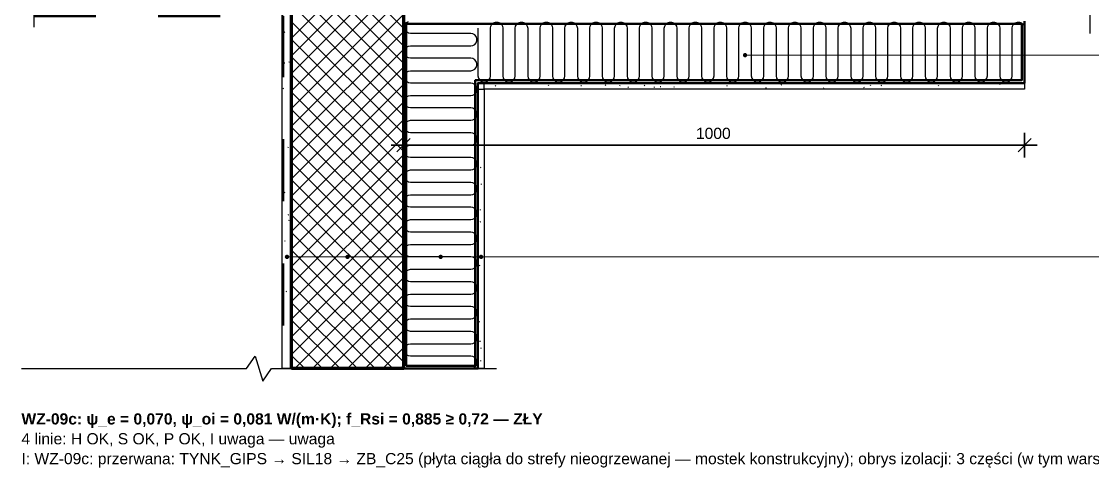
# Model space of a CAD drawing. Header units: metres. Extents: x -0.4 to 46.8, y -1.3 to 1.1.
# Drawn here: x -0.42 to 1.304, y -0.959 to -0.241 of the extents above; entities that cross this region are included whole.
import ezdxf

# ---------------------------------------------------------------- set-up
doc = ezdxf.new("R2010")
doc.units = ezdxf.units.M
doc.linetypes.add('KRESKOWA', pattern=[5.25, 4.2, -1.05])
doc.layers.add('A-DET-IZOL', color=30, linetype='Continuous', lineweight=35, true_color=0xef6c00)
doc.layers.add('A-DET-SZCZEL', color=1, linetype='KRESKOWA', lineweight=35, true_color=0xd32f2f)
for name, color, linetype, lineweight in [('A-DET-OPIS', 2, 'Continuous', 25), ('A-DET-PRZERWA', 8, 'Continuous', 25), ('A-KRESKOWANIE', 8, 'Continuous', 18), ('A-OPISY', 2, 'Continuous', 25), ('A-SCIANY-IZOL', 4, 'Continuous', 35), ('A-SCIANY-KONSTR', 7, 'Continuous', 50), ('A-SCIANY-WYK', 8, 'Continuous', 18), ('A-WYMIARY', 1, 'Continuous', 25)]:
    doc.layers.add(name, color=color, linetype=linetype, lineweight=lineweight)
doc.styles.add('PL_ARIAL', font='arial.ttf')
doc.styles.add('PL_ARIAL_B', font='arialbd.ttf')

msp = doc.modelspace()

# ---------------------------------------------------------------- hatches: boundary and pattern name
at = {"layer": 'A-OPISY', "true_color": 0x000000}
for points in [[(0.7485, -0.295), (0.7484, -0.2941), (0.748, -0.2933), (0.7475, -0.2925), (0.7468, -0.292), (0.7459, -0.2916), (0.745, -0.2915), (0.7441, -0.2916), (0.7433, -0.292), (0.7425, -0.2925), (0.742, -0.2933), (0.7416, -0.2941), (0.7415, -0.295), (0.7416, -0.2959), (0.742, -0.2967), (0.7425, -0.2975), (0.7433, -0.298), (0.7441, -0.2984), (0.745, -0.2985), (0.7459, -0.2984), (0.7468, -0.298), (0.7475, -0.2975), (0.748, -0.2967), (0.7484, -0.2959)], [(0.011, -0.62), (0.0109, -0.6191), (0.0105, -0.6182), (0.01, -0.6175), (0.0092, -0.617), (0.0084, -0.6166), (0.0075, -0.6165), (0.0066, -0.6166), (0.0057, -0.617), (0.005, -0.6175), (0.0045, -0.6182), (0.0041, -0.6191), (0.004, -0.62), (0.0041, -0.6209), (0.0045, -0.6218), (0.005, -0.6225), (0.0057, -0.623), (0.0066, -0.6234), (0.0075, -0.6235), (0.0084, -0.6234), (0.0092, -0.623), (0.01, -0.6225), (0.0105, -0.6218), (0.0109, -0.6209)], [(0.1085, -0.62), (0.1084, -0.6191), (0.108, -0.6182), (0.1075, -0.6175), (0.1068, -0.617), (0.1059, -0.6166), (0.105, -0.6165), (0.1041, -0.6166), (0.1033, -0.617), (0.1025, -0.6175), (0.102, -0.6182), (0.1016, -0.6191), (0.1015, -0.62), (0.1016, -0.6209), (0.102, -0.6218), (0.1025, -0.6225), (0.1033, -0.623), (0.1041, -0.6234), (0.105, -0.6235), (0.1059, -0.6234), (0.1068, -0.623), (0.1075, -0.6225), (0.108, -0.6218), (0.1084, -0.6209)], [(0.2585, -0.62), (0.2584, -0.6191), (0.258, -0.6182), (0.2575, -0.6175), (0.2567, -0.617), (0.2559, -0.6166), (0.255, -0.6165), (0.2541, -0.6166), (0.2533, -0.617), (0.2525, -0.6175), (0.252, -0.6182), (0.2516, -0.6191), (0.2515, -0.62), (0.2516, -0.6209), (0.252, -0.6218), (0.2525, -0.6225), (0.2533, -0.623), (0.2541, -0.6234), (0.255, -0.6235), (0.2559, -0.6234), (0.2567, -0.623), (0.2575, -0.6225), (0.258, -0.6218), (0.2584, -0.6209)], [(0.3235, -0.62), (0.3234, -0.6191), (0.323, -0.6182), (0.3225, -0.6175), (0.3217, -0.617), (0.3209, -0.6166), (0.32, -0.6165), (0.3191, -0.6166), (0.3183, -0.617), (0.3175, -0.6175), (0.317, -0.6182), (0.3166, -0.6191), (0.3165, -0.62), (0.3166, -0.6209), (0.317, -0.6218), (0.3175, -0.6225), (0.3183, -0.623), (0.3191, -0.6234), (0.32, -0.6235), (0.3209, -0.6234), (0.3217, -0.623), (0.3225, -0.6225), (0.323, -0.6218), (0.3234, -0.6209)]]:
    msp.add_hatch(color=7, dxfattribs=at).paths.add_polyline_path(points)

# ---------------------------------------------------------------- linework, layer by layer
at = {"layer": 'A-DET-IZOL', "lineweight": 50, "ltscale": 0.01, "true_color": 0xef6c00}
msp.add_lwpolyline([(0.1995, -0.7955), (0.1995, -0.2445), (1.1905, -0.2445), (1.1905, -0.3355), (0.3105, -0.3355), (0.3105, -0.7955)], close=True, dxfattribs=at)
at = {"layer": 'A-DET-PRZERWA', "lineweight": 25, "ltscale": 0.01, "true_color": 0x000000}
for points in [[(1.3, 0.385), (1.3, 0.0825), (1.32, 0.0685), (1.28, 0.0565), (1.3, 0.0425), (1.3, -0.26)], [(-0.4, 0.17), (-0.4, -0.02), (-0.38, -0.034), (-0.42, -0.046), (-0.4, -0.06), (-0.4, -0.25)], [(-0.42, -0.8), (-0.0575, -0.8), (-0.0435, -0.78), (-0.0315, -0.82), (-0.0175, -0.8), (0.345, -0.8)]]:
    msp.add_lwpolyline(points, dxfattribs=at)
at = {"layer": 'A-DET-SZCZEL', "linetype": 'KRESKOWA', "lineweight": 50, "ltscale": 0.01, "true_color": 0xd32f2f, "flags": 128}
msp.add_lwpolyline([(-0.4, -0.232), (0.0015, -0.232), (0.0015, -0.8)], dxfattribs=at)
at = {"layer": 'A-KRESKOWANIE', "lineweight": 25, "ltscale": 0.01}
for points in [[(0.015, -0.381), (0.176, -0.22)], [(0.015, -0.3527), (0.1477, -0.22)], [(0.015, -0.3244), (0.1194, -0.22)], [(0.015, -0.2961), (0.0911, -0.22)], [(0.015, -0.2678), (0.0628, -0.22)], [(0.195, -0.393), (0.022, -0.22)], [(0.195, -0.3647), (0.0503, -0.22)], [(0.195, -0.3364), (0.0786, -0.22)], [(0.195, -0.3081), (0.1069, -0.22)], [(0.195, -0.2799), (0.1351, -0.22)], [(0.195, -0.2516), (0.1634, -0.22)], [(0.015, -0.4093), (0.195, -0.2293)], [(0.195, -0.4213), (0.015, -0.2413)], [(0.3035, -0.8), (0.3069, -0.7994), (0.3099, -0.7977), (0.3122, -0.795), (0.3133, -0.7917), (0.3133, -0.7883), (0.3122, -0.785), (0.3099, -0.7823), (0.3069, -0.7806), (0.3035, -0.78), (0.2065, -0.78), (0.2031, -0.7794), (0.2001, -0.7777), (0.1978, -0.775), (0.1967, -0.7717), (0.1967, -0.7683), (0.1978, -0.765), (0.2001, -0.7623), (0.2031, -0.7606), (0.2065, -0.76), (0.3035, -0.76), (0.3069, -0.7594), (0.3099, -0.7577), (0.3122, -0.755), (0.3133, -0.7517), (0.3133, -0.7483), (0.3122, -0.745), (0.3099, -0.7423), (0.3069, -0.7406), (0.3035, -0.74), (0.2065, -0.74), (0.2031, -0.7394), (0.2001, -0.7377), (0.1978, -0.735), (0.1967, -0.7317), (0.1967, -0.7283), (0.1978, -0.725), (0.2001, -0.7223), (0.2031, -0.7206), (0.2065, -0.72), (0.2065, -0.72), (0.3035, -0.72), (0.3069, -0.7194), (0.3099, -0.7177), (0.3122, -0.715), (0.3133, -0.7117), (0.3133, -0.7083), (0.3122, -0.705), (0.3099, -0.7023), (0.3069, -0.7006), (0.3035, -0.7), (0.2065, -0.7), (0.2031, -0.6994), (0.2001, -0.6977), (0.1978, -0.695), (0.1967, -0.6917), (0.1967, -0.6883), (0.1978, -0.685), (0.2001, -0.6823), (0.2031, -0.6806), (0.2065, -0.68), (0.3035, -0.68), (0.3069, -0.6794), (0.3099, -0.6777), (0.3122, -0.675), (0.3133, -0.6717), (0.3133, -0.6683), (0.3122, -0.665), (0.3099, -0.6623), (0.3069, -0.6606), (0.3035, -0.66), (0.3035, -0.66), (0.2065, -0.66), (0.2031, -0.6594), (0.2001, -0.6577), (0.1978, -0.655), (0.1967, -0.6517), (0.1967, -0.6483), (0.1978, -0.645), (0.2001, -0.6423), (0.2031, -0.6406), (0.2065, -0.64), (0.3035, -0.64), (0.3069, -0.6394), (0.3099, -0.6377), (0.3122, -0.635), (0.3133, -0.6317), (0.3133, -0.6283), (0.3122, -0.625), (0.3099, -0.6223), (0.3069, -0.6206), (0.3035, -0.62), (0.2065, -0.62), (0.2031, -0.6194), (0.2001, -0.6177), (0.1978, -0.615), (0.1967, -0.6117), (0.1967, -0.6083), (0.1978, -0.605), (0.2001, -0.6023), (0.2031, -0.6006), (0.2065, -0.6), (0.3035, -0.6), (0.3069, -0.5994), (0.3099, -0.5977), (0.3122, -0.595), (0.3133, -0.5917), (0.3133, -0.5883), (0.3122, -0.585), (0.3099, -0.5823), (0.3069, -0.5806), (0.3035, -0.58), (0.2065, -0.58), (0.2031, -0.5794), (0.2001, -0.5777), (0.1978, -0.575), (0.1967, -0.5717), (0.1967, -0.5683), (0.1978, -0.565), (0.2001, -0.5623), (0.2031, -0.5606), (0.2065, -0.56), (0.3035, -0.56), (0.3069, -0.5594), (0.3099, -0.5577), (0.3122, -0.555), (0.3133, -0.5517), (0.3133, -0.5483), (0.3122, -0.545), (0.3099, -0.5423), (0.3069, -0.5406), (0.3035, -0.54), (0.2065, -0.54), (0.2031, -0.5394), (0.2001, -0.5377), (0.1978, -0.535), (0.1967, -0.5317), (0.1967, -0.5283), (0.1978, -0.525), (0.2001, -0.5223), (0.2031, -0.5206), (0.2065, -0.52), (0.3035, -0.52), (0.3069, -0.5194), (0.3099, -0.5177), (0.3122, -0.515), (0.3133, -0.5117), (0.3133, -0.5083), (0.3122, -0.505), (0.3099, -0.5023), (0.3069, -0.5006), (0.3035, -0.5), (0.2065, -0.5), (0.2031, -0.4994), (0.2001, -0.4977), (0.1978, -0.495), (0.1967, -0.4917), (0.1967, -0.4883), (0.1978, -0.485), (0.2001, -0.4823), (0.2031, -0.4806), (0.2065, -0.48), (0.3035, -0.48), (0.3069, -0.4794), (0.3099, -0.4777), (0.3122, -0.475), (0.3133, -0.4717), (0.3133, -0.4683), (0.3122, -0.465), (0.3099, -0.4623), (0.3069, -0.4606), (0.3035, -0.46), (0.2065, -0.46), (0.2031, -0.4594), (0.2001, -0.4577), (0.1978, -0.455), (0.1967, -0.4517), (0.1967, -0.4483), (0.1978, -0.445), (0.2001, -0.4423), (0.2031, -0.4406), (0.2065, -0.44), (0.3035, -0.44), (0.3069, -0.4394), (0.3099, -0.4377), (0.3122, -0.435), (0.3133, -0.4317), (0.3133, -0.4283), (0.3122, -0.425), (0.3099, -0.4223), (0.3069, -0.4206), (0.3035, -0.42), (0.2065, -0.42), (0.2031, -0.4194), (0.2001, -0.4177), (0.1978, -0.415), (0.1967, -0.4117), (0.1967, -0.4083), (0.1978, -0.405), (0.2001, -0.4023), (0.2031, -0.4006), (0.2065, -0.4), (0.2065, -0.4), (0.3035, -0.4), (0.3069, -0.3994), (0.3099, -0.3977), (0.3122, -0.395), (0.3133, -0.3917), (0.3133, -0.3883), (0.3122, -0.385), (0.3099, -0.3823), (0.3069, -0.3806), (0.3035, -0.38), (0.3035, -0.38), (0.2065, -0.38), (0.2031, -0.3794), (0.2001, -0.3777), (0.1978, -0.375), (0.1967, -0.3717), (0.1967, -0.3683), (0.1978, -0.365), (0.2001, -0.3623), (0.2031, -0.3606), (0.2065, -0.36), (0.2065, -0.36), (0.3035, -0.36), (0.3069, -0.3594), (0.3099, -0.3577), (0.3122, -0.355), (0.3133, -0.3517), (0.3133, -0.3483), (0.3122, -0.345), (0.3099, -0.3423), (0.3069, -0.3406), (0.3035, -0.34), (0.2065, -0.34), (0.2031, -0.3394), (0.2001, -0.3377), (0.1978, -0.335), (0.1967, -0.3317), (0.1967, -0.3283), (0.1978, -0.325), (0.2001, -0.3223), (0.2031, -0.3206), (0.2065, -0.32), (0.3035, -0.32), (0.3069, -0.3194), (0.3099, -0.3177), (0.3122, -0.315), (0.3133, -0.3117), (0.3133, -0.3083), (0.3122, -0.305), (0.3099, -0.3023), (0.3069, -0.3006), (0.3035, -0.3), (0.3035, -0.3), (0.2065, -0.3), (0.2031, -0.2994), (0.2001, -0.2977), (0.1978, -0.295), (0.1967, -0.2917), (0.1967, -0.2883), (0.1978, -0.285), (0.2001, -0.2823), (0.2031, -0.2806), (0.2065, -0.28), (0.2065, -0.28), (0.3035, -0.28), (0.3069, -0.2794), (0.3099, -0.2777), (0.3122, -0.275), (0.3133, -0.2717), (0.3133, -0.2683), (0.3122, -0.265), (0.3099, -0.2623), (0.3069, -0.2606), (0.3035, -0.26), (0.2065, -0.26), (0.2031, -0.2594), (0.2001, -0.2577), (0.1978, -0.255), (0.1967, -0.2517), (0.1967, -0.2483), (0.1978, -0.245), (0.2001, -0.2423), (0.2031, -0.2406)], [(0.0038, -0.2586), (0.0032, -0.2575)], [(0.015, -0.4375), (0.195, -0.2575)], [(0.315, -0.2515), (0.315, -0.2515), (0.315, -0.3285), (0.3156, -0.3319), (0.3173, -0.3349), (0.32, -0.3372), (0.3233, -0.3383), (0.3267, -0.3383), (0.33, -0.3372), (0.3327, -0.3349), (0.3344, -0.3319), (0.335, -0.3285), (0.335, -0.2515), (0.3356, -0.2481), (0.3373, -0.2451), (0.34, -0.2428), (0.3433, -0.2417), (0.3467, -0.2417), (0.35, -0.2428), (0.3527, -0.2451), (0.3544, -0.2481), (0.355, -0.2515), (0.355, -0.3285), (0.3556, -0.3319), (0.3573, -0.3349), (0.36, -0.3372), (0.3633, -0.3383), (0.3667, -0.3383), (0.37, -0.3372), (0.3727, -0.3349), (0.3744, -0.3319), (0.375, -0.3285), (0.375, -0.2515), (0.3756, -0.2481), (0.3773, -0.2451), (0.38, -0.2428), (0.3833, -0.2417), (0.3867, -0.2417), (0.39, -0.2428), (0.3927, -0.2451), (0.3944, -0.2481), (0.395, -0.2515), (0.395, -0.3285), (0.3956, -0.3319), (0.3973, -0.3349), (0.4, -0.3372), (0.4033, -0.3383), (0.4067, -0.3383), (0.41, -0.3372), (0.4127, -0.3349), (0.4144, -0.3319), (0.415, -0.3285), (0.415, -0.2515), (0.4156, -0.2481), (0.4173, -0.2451), (0.42, -0.2428), (0.4233, -0.2417), (0.4267, -0.2417), (0.43, -0.2428), (0.4327, -0.2451), (0.4344, -0.2481), (0.435, -0.2515), (0.435, -0.3285), (0.4356, -0.3319), (0.4373, -0.3349), (0.44, -0.3372), (0.4433, -0.3383), (0.4467, -0.3383), (0.45, -0.3372), (0.4527, -0.3349), (0.4544, -0.3319), (0.455, -0.3285), (0.455, -0.2515), (0.4556, -0.2481), (0.4573, -0.2451), (0.46, -0.2428), (0.4633, -0.2417), (0.4667, -0.2417), (0.47, -0.2428), (0.4727, -0.2451), (0.4744, -0.2481), (0.475, -0.2515), (0.475, -0.3285), (0.4756, -0.3319), (0.4773, -0.3349), (0.48, -0.3372), (0.4833, -0.3383), (0.4867, -0.3383), (0.49, -0.3372), (0.4927, -0.3349), (0.4944, -0.3319), (0.495, -0.3285), (0.495, -0.2515), (0.4956, -0.2481), (0.4973, -0.2451), (0.5, -0.2428), (0.5033, -0.2417), (0.5067, -0.2417), (0.51, -0.2428), (0.5127, -0.2451), (0.5144, -0.2481), (0.515, -0.2515), (0.515, -0.3285), (0.5156, -0.3319), (0.5173, -0.3349), (0.52, -0.3372), (0.5233, -0.3383), (0.5267, -0.3383), (0.53, -0.3372), (0.5327, -0.3349), (0.5344, -0.3319), (0.535, -0.3285), (0.535, -0.3285), (0.535, -0.2515), (0.5356, -0.2481), (0.5373, -0.2451), (0.54, -0.2428), (0.5433, -0.2417), (0.5467, -0.2417), (0.55, -0.2428), (0.5527, -0.2451), (0.5544, -0.2481), (0.555, -0.2515), (0.555, -0.3285), (0.5556, -0.3319), (0.5573, -0.3349), (0.56, -0.3372), (0.5633, -0.3383), (0.5667, -0.3383), (0.57, -0.3372), (0.5727, -0.3349), (0.5744, -0.3319), (0.575, -0.3285), (0.575, -0.2515), (0.5756, -0.2481), (0.5773, -0.2451), (0.58, -0.2428), (0.5833, -0.2417), (0.5867, -0.2417), (0.59, -0.2428), (0.5927, -0.2451), (0.5944, -0.2481), (0.595, -0.2515), (0.595, -0.3285), (0.5956, -0.3319), (0.5973, -0.3349), (0.6, -0.3372), (0.6033, -0.3383), (0.6067, -0.3383), (0.61, -0.3372), (0.6127, -0.3349), (0.6144, -0.3319), (0.615, -0.3285), (0.615, -0.2515), (0.6156, -0.2481), (0.6173, -0.2451), (0.62, -0.2428), (0.6233, -0.2417), (0.6267, -0.2417), (0.63, -0.2428), (0.6327, -0.2451), (0.6344, -0.2481), (0.635, -0.2515), (0.635, -0.3285), (0.6356, -0.3319), (0.6373, -0.3349), (0.64, -0.3372), (0.6433, -0.3383), (0.6467, -0.3383), (0.65, -0.3372), (0.6527, -0.3349), (0.6544, -0.3319), (0.655, -0.3285), (0.655, -0.2515), (0.6556, -0.2481), (0.6573, -0.2451), (0.66, -0.2428), (0.6633, -0.2417), (0.6667, -0.2417), (0.67, -0.2428), (0.6727, -0.2451), (0.6744, -0.2481), (0.675, -0.2515), (0.675, -0.3285), (0.6756, -0.3319), (0.6773, -0.3349), (0.68, -0.3372), (0.6833, -0.3383), (0.6867, -0.3383), (0.69, -0.3372), (0.6927, -0.3349), (0.6944, -0.3319), (0.695, -0.3285), (0.695, -0.2515), (0.6956, -0.2481), (0.6973, -0.2451), (0.7, -0.2428), (0.7033, -0.2417), (0.7067, -0.2417), (0.71, -0.2428), (0.7127, -0.2451), (0.7144, -0.2481), (0.715, -0.2515), (0.715, -0.3285), (0.7156, -0.3319), (0.7173, -0.3349), (0.72, -0.3372), (0.7233, -0.3383), (0.7267, -0.3383), (0.73, -0.3372), (0.7327, -0.3349), (0.7344, -0.3319), (0.735, -0.3285), (0.735, -0.2515), (0.7356, -0.2481), (0.7373, -0.2451), (0.74, -0.2428), (0.7433, -0.2417), (0.7467, -0.2417), (0.75, -0.2428), (0.7527, -0.2451), (0.7544, -0.2481), (0.755, -0.2515), (0.755, -0.3285), (0.7556, -0.3319), (0.7573, -0.3349), (0.76, -0.3372), (0.7633, -0.3383), (0.7667, -0.3383), (0.77, -0.3372), (0.7727, -0.3349), (0.7744, -0.3319), (0.775, -0.3285), (0.775, -0.2515), (0.7756, -0.2481), (0.7773, -0.2451), (0.78, -0.2428), (0.7833, -0.2417), (0.7867, -0.2417), (0.79, -0.2428), (0.7927, -0.2451), (0.7944, -0.2481), (0.795, -0.2515), (0.795, -0.3285), (0.7956, -0.3319), (0.7973, -0.3349), (0.8, -0.3372), (0.8033, -0.3383), (0.8067, -0.3383), (0.81, -0.3372), (0.8127, -0.3349), (0.8144, -0.3319), (0.815, -0.3285), (0.815, -0.2515), (0.8156, -0.2481), (0.8173, -0.2451), (0.82, -0.2428), (0.8233, -0.2417), (0.8267, -0.2417), (0.83, -0.2428), (0.8327, -0.2451), (0.8344, -0.2481), (0.835, -0.2515), (0.835, -0.3285), (0.8356, -0.3319), (0.8373, -0.3349), (0.84, -0.3372), (0.8433, -0.3383), (0.8467, -0.3383), (0.85, -0.3372), (0.8527, -0.3349), (0.8544, -0.3319), (0.855, -0.3285), (0.855, -0.2515), (0.8556, -0.2481), (0.8573, -0.2451), (0.86, -0.2428), (0.8633, -0.2417), (0.8667, -0.2417), (0.87, -0.2428), (0.8727, -0.2451), (0.8744, -0.2481), (0.875, -0.2515), (0.875, -0.3285), (0.8756, -0.3319), (0.8773, -0.3349), (0.88, -0.3372), (0.8833, -0.3383), (0.8867, -0.3383), (0.89, -0.3372), (0.8927, -0.3349), (0.8944, -0.3319), (0.895, -0.3285), (0.895, -0.2515), (0.8956, -0.2481), (0.8973, -0.2451), (0.9, -0.2428), (0.9033, -0.2417), (0.9067, -0.2417), (0.91, -0.2428), (0.9127, -0.2451), (0.9144, -0.2481), (0.915, -0.2515), (0.915, -0.2515), (0.915, -0.3285), (0.9156, -0.3319), (0.9173, -0.3349), (0.92, -0.3372), (0.9233, -0.3383), (0.9267, -0.3383), (0.93, -0.3372), (0.9327, -0.3349), (0.9344, -0.3319), (0.935, -0.3285), (0.935, -0.2515), (0.9356, -0.2481), (0.9373, -0.2451), (0.94, -0.2428), (0.9433, -0.2417), (0.9467, -0.2417), (0.95, -0.2428), (0.9527, -0.2451), (0.9544, -0.2481), (0.955, -0.2515), (0.955, -0.3285), (0.9556, -0.3319), (0.9573, -0.3349), (0.96, -0.3372), (0.9633, -0.3383), (0.9667, -0.3383), (0.97, -0.3372), (0.9727, -0.3349), (0.9744, -0.3319), (0.975, -0.3285), (0.975, -0.3285), (0.975, -0.2515), (0.9756, -0.2481), (0.9773, -0.2451), (0.98, -0.2428), (0.9833, -0.2417), (0.9867, -0.2417), (0.99, -0.2428), (0.9927, -0.2451), (0.9944, -0.2481), (0.995, -0.2515), (0.995, -0.3285), (0.9956, -0.3319), (0.9973, -0.3349), (1, -0.3372), (1.0033, -0.3383), (1.0067, -0.3383), (1.01, -0.3372), (1.0127, -0.3349), (1.0144, -0.3319), (1.015, -0.3285), (1.015, -0.2515), (1.0156, -0.2481), (1.0173, -0.2451), (1.02, -0.2428), (1.0233, -0.2417), (1.0267, -0.2417), (1.03, -0.2428), (1.0327, -0.2451), (1.0344, -0.2481), (1.035, -0.2515), (1.035, -0.3285), (1.0356, -0.3319), (1.0373, -0.3349), (1.04, -0.3372), (1.0433, -0.3383), (1.0467, -0.3383), (1.05, -0.3372), (1.0527, -0.3349), (1.0544, -0.3319), (1.055, -0.3285), (1.055, -0.2515), (1.0556, -0.2481), (1.0573, -0.2451), (1.06, -0.2428), (1.0633, -0.2417), (1.0667, -0.2417), (1.07, -0.2428), (1.0727, -0.2451), (1.0744, -0.2481), (1.075, -0.2515), (1.075, -0.3285), (1.0756, -0.3319), (1.0773, -0.3349), (1.08, -0.3372), (1.0833, -0.3383), (1.0867, -0.3383), (1.09, -0.3372), (1.0927, -0.3349), (1.0944, -0.3319), (1.095, -0.3285), (1.095, -0.2515), (1.0956, -0.2481), (1.0973, -0.2451), (1.1, -0.2428), (1.1033, -0.2417), (1.1067, -0.2417), (1.11, -0.2428), (1.1127, -0.2451), (1.1144, -0.2481), (1.115, -0.2515), (1.115, -0.3285), (1.1156, -0.3319), (1.1173, -0.3349), (1.12, -0.3372), (1.1233, -0.3383), (1.1267, -0.3383), (1.13, -0.3372), (1.1327, -0.3349), (1.1344, -0.3319), (1.135, -0.3285), (1.135, -0.2515), (1.1356, -0.2481), (1.1373, -0.2451), (1.14, -0.2428), (1.1433, -0.2417), (1.1467, -0.2417), (1.15, -0.2428), (1.1527, -0.2451), (1.1544, -0.2481), (1.155, -0.2515), (1.155, -0.3285), (1.1556, -0.3319), (1.1573, -0.3349), (1.16, -0.3372), (1.1633, -0.3383), (1.1667, -0.3383), (1.17, -0.3372), (1.1727, -0.3349), (1.1744, -0.3319), (1.175, -0.3285), (1.175, -0.2515), (1.1756, -0.2481), (1.1773, -0.2451), (1.18, -0.2428), (1.1833, -0.2417), (1.1867, -0.2417), (1.19, -0.2428), (1.1927, -0.2451), (1.1944, -0.2481), (1.195, -0.2515)], [(0.195, -0.4496), (0.015, -0.2696)], [(0.002, -0.2865), (0.0009, -0.2861)], [(0.015, -0.4658), (0.195, -0.2858)], [(0.0034, -0.3082), (0.0035, -0.307)], [(0.0113, -0.3062), (0.0116, -0.305)], [(0.195, -0.4778), (0.015, -0.2978)], [(0.015, -0.4941), (0.195, -0.3141)], [(0.195, -0.5061), (0.015, -0.3261)], [(0.015, -0.5224), (0.195, -0.3424)], [(0.3426, -0.3449), (0.3435, -0.3441)], [(0.429, -0.3445), (0.4286, -0.3434)], [(0.4818, -0.3446), (0.4807, -0.3442)], [(0.5207, -0.3438), (0.52, -0.3428)], [(0.5434, -0.3444), (0.5438, -0.3433)], [(0.5828, -0.3442), (0.5834, -0.3432)], [(0.7165, -0.3451), (0.7155, -0.3445)], [(0.8029, -0.3429), (0.804, -0.3425)], [(0.9468, -0.3439), (0.9475, -0.3429)], [(0.965, -0.3443), (0.9639, -0.3438)], [(1.0564, -0.3442), (1.0571, -0.3433)], [(1.1557, -0.3427), (1.1553, -0.3416)], [(0.0025, -0.3495), (0.0016, -0.3486)], [(0.195, -0.5344), (0.015, -0.3544)], [(0.5565, -0.347), (0.5572, -0.346)], [(0.5992, -0.3471), (0.5992, -0.3459)], [(0.6082, -0.3457), (0.6094, -0.3454)], [(0.631, -0.3467), (0.6312, -0.3455)], [(0.779, -0.3481), (0.7787, -0.3469)], [(0.8711, -0.3483), (0.872, -0.3475)], [(0.9362, -0.3473), (0.937, -0.3465)], [(0.015, -0.5507), (0.195, -0.3707)], [(0.195, -0.5627), (0.015, -0.3827)], [(0.015, -0.579), (0.195, -0.399)], [(0.195, -0.591), (0.015, -0.411)], [(0.015, -0.6073), (0.195, -0.4273)], [(0.0093, -0.4439), (0.0099, -0.4428)], [(0.195, -0.6193), (0.015, -0.4393)], [(0.015, -0.6355), (0.195, -0.4555)], [(0.195, -0.6475), (0.015, -0.4675)], [(0.3202, -0.4763), (0.319, -0.4762)], [(0.015, -0.6638), (0.195, -0.4838)], [(0.195, -0.6758), (0.015, -0.4958)], [(0.0033, -0.5161), (0.0045, -0.5158)], [(0.015, -0.6921), (0.195, -0.5121)], [(0.3205, -0.5033), (0.3209, -0.5022)], [(0.195, -0.7041), (0.015, -0.5241)], [(0.0096, -0.5523), (0.0104, -0.5515)], [(0.015, -0.7204), (0.195, -0.5404)], [(0.3188, -0.5448), (0.319, -0.5436)], [(0.0107, -0.5612), (0.0113, -0.5602)], [(0.195, -0.7324), (0.015, -0.5524)], [(0.015, -0.7487), (0.195, -0.5687)], [(0.3187, -0.5635), (0.3198, -0.563)], [(0.195, -0.7607), (0.015, -0.5807)], [(0.0046, -0.5953), (0.0042, -0.5942)], [(0.015, -0.777), (0.195, -0.597)], [(0.195, -0.789), (0.015, -0.609)], [(0.0018, -0.637), (0.0021, -0.6358)], [(0.1777, -0.8), (0.015, -0.6373)], [(0.0202, -0.8), (0.195, -0.6252)], [(0.3178, -0.6347), (0.3177, -0.6335)], [(0.0485, -0.8), (0.195, -0.6535)], [(0.1495, -0.8), (0.015, -0.6655)], [(0.0062, -0.6755), (0.0073, -0.6754)], [(0.0768, -0.8), (0.195, -0.6818)], [(0.0132, -0.6942), (0.0124, -0.6934)], [(0.1212, -0.8), (0.015, -0.6938)], [(0.0929, -0.8), (0.015, -0.7221)], [(0.1051, -0.8), (0.195, -0.7101)], [(0.1334, -0.8), (0.195, -0.7384)], [(0.318, -0.7253), (0.317, -0.7247)], [(0.0646, -0.8), (0.015, -0.7504)], [(0.3183, -0.7566), (0.3184, -0.7554)], [(0.1617, -0.8), (0.195, -0.7667)], [(0.3199, -0.7675), (0.3203, -0.7664)], [(0.0363, -0.8), (0.015, -0.7787)], [(0.3198, -0.7881), (0.3196, -0.7869)], [(0.1899, -0.8), (0.195, -0.7949)], [(0.2065, -0.8), (0.3035, -0.8)]]:
    msp.add_lwpolyline(points, dxfattribs=at)
at = {"layer": 'A-OPISY', "lineweight": 18, "ltscale": 0.01}
for points in [[(0.745, -0.295), (1.33, -0.295), (1.35, -0.2926), (1.395, -0.2843), (1.41, -0.2843)], [(0.32, -0.62), (0.255, -0.62), (0.105, -0.62), (0.0075, -0.62)], [(0.32, -0.62), (1.33, -0.62), (1.35, -0.6176), (1.395, -0.6403), (1.41, -0.6403)]]:
    msp.add_lwpolyline(points, dxfattribs=at)
at = {"layer": 'A-SCIANY-IZOL', "lineweight": 50, "ltscale": 0.01}
msp.add_lwpolyline([(1.195, -0.24), (1.195, -0.34), (1.195, -0.34), (1.195, -0.34), (0.315, -0.34), (0.315, -0.34), (0.315, -0.34), (0.315, -0.34), (0.315, -0.34), (0.315, -0.34), (0.315, -0.34), (0.315, -0.34), (0.315, -0.34), (0.315, -0.34), (0.315, -0.34), (0.315, -0.34), (0.315, -0.34), (0.315, -0.34), (0.315, -0.34), (0.315, -0.34), (0.315, -0.34), (0.315, -0.8), (0.315, -0.8), (0.315, -0.8), (0.195, -0.8), (0.195, -0.8), (0.195, -0.8), (0.195, -0.24)], dxfattribs=at)
at = {"layer": 'A-SCIANY-KONSTR', "lineweight": 70, "ltscale": 0.01}
msp.add_lwpolyline([(0.015, -0.8), (0.015, -0.8), (0.015, -0.22), (0.015, -0.22), (0.015, -0.22), (0.195, -0.22), (0.195, -0.22), (0.195, -0.22), (0.195, -0.8), (0.195, -0.8), (0.195, -0.8), (0.015, -0.8)], close=True, dxfattribs=at)
at = {"layer": 'A-SCIANY-WYK', "lineweight": 25, "ltscale": 0.01}
msp.add_lwpolyline([(0.015, -0.22), (0.015, -0.8), (0.015, -0.8), (0.015, -0.8), (0, -0.8), (0, -0.8), (0, -0.8), (0, -0.23)], dxfattribs=at)
msp.add_lwpolyline([(0.315, -0.8), (0.315, -0.8), (0.315, -0.35), (0.315, -0.35), (0.315, -0.35), (0.325, -0.35), (0.325, -0.35), (0.325, -0.35), (0.325, -0.35), (0.325, -0.35), (0.325, -0.35), (0.325, -0.35), (0.325, -0.35), (0.325, -0.35), (0.325, -0.35), (0.325, -0.35), (0.325, -0.35), (0.325, -0.35), (0.325, -0.35), (0.325, -0.35), (0.325, -0.35), (0.325, -0.35), (0.325, -0.34), (0.325, -0.34), (0.325, -0.34), (1.195, -0.34), (1.195, -0.34), (1.195, -0.34), (1.195, -0.35), (1.195, -0.35), (1.195, -0.35), (0.325, -0.35), (0.325, -0.35), (0.325, -0.35), (0.325, -0.35), (0.325, -0.35), (0.325, -0.35), (0.325, -0.35), (0.325, -0.35), (0.325, -0.35), (0.325, -0.35), (0.325, -0.35), (0.325, -0.35), (0.325, -0.35), (0.325, -0.35), (0.325, -0.35), (0.325, -0.35), (0.325, -0.35), (0.325, -0.8), (0.325, -0.8), (0.325, -0.8), (0.315, -0.8)], close=True, dxfattribs=at)
at = {"layer": 'A-WYMIARY', "lineweight": 35, "ltscale": 0.01}
for points in [[(0.1844, -0.4506), (0.2056, -0.4294)], [(0.195, -0.42), (0.195, -0.46)], [(1.1844, -0.4506), (1.2056, -0.4294)], [(1.195, -0.42), (1.195, -0.46)], [(0.175, -0.44), (1.215, -0.44)]]:
    msp.add_lwpolyline(points, dxfattribs=at)

# ---------------------------------------------------------------- texts
at = {"layer": 'A-DET-OPIS', "style": 'PL_ARIAL_B'}
msp.add_text('WZ-09c: ψ_e = 0,070, ψ_oi = 0,081 W/(m·K); f_Rsi = 0,885 ≥ 0,72 — ZŁY', height=0.018, dxfattribs=at).set_placement((-0.42, -0.89))
at = {"layer": 'A-DET-OPIS', "true_color": 0xb7791f, "style": 'PL_ARIAL'}
for s, p in [('4 linie: H OK, S OK, P OK, I uwaga — uwaga', (-0.42, -0.922)), ('I: WZ-09c: przerwana: TYNK_GIPS → SIL18 → ZB_C25 (płyta ciągła do strefy nieogrzewanej — mostek konstrukcyjny); obrys izolacji: 3 części (w tym warstwy dodatkowe…', (-0.42, -0.954))]:
    msp.add_text(s, height=0.018, dxfattribs=at).set_placement(p)
at = {"layer": 'A-WYMIARY', "style": 'PL_ARIAL'}
msp.add_text('1000', height=0.018, dxfattribs=at).set_placement((0.6659, -0.43))

doc.saveas('drawing.dxf')
